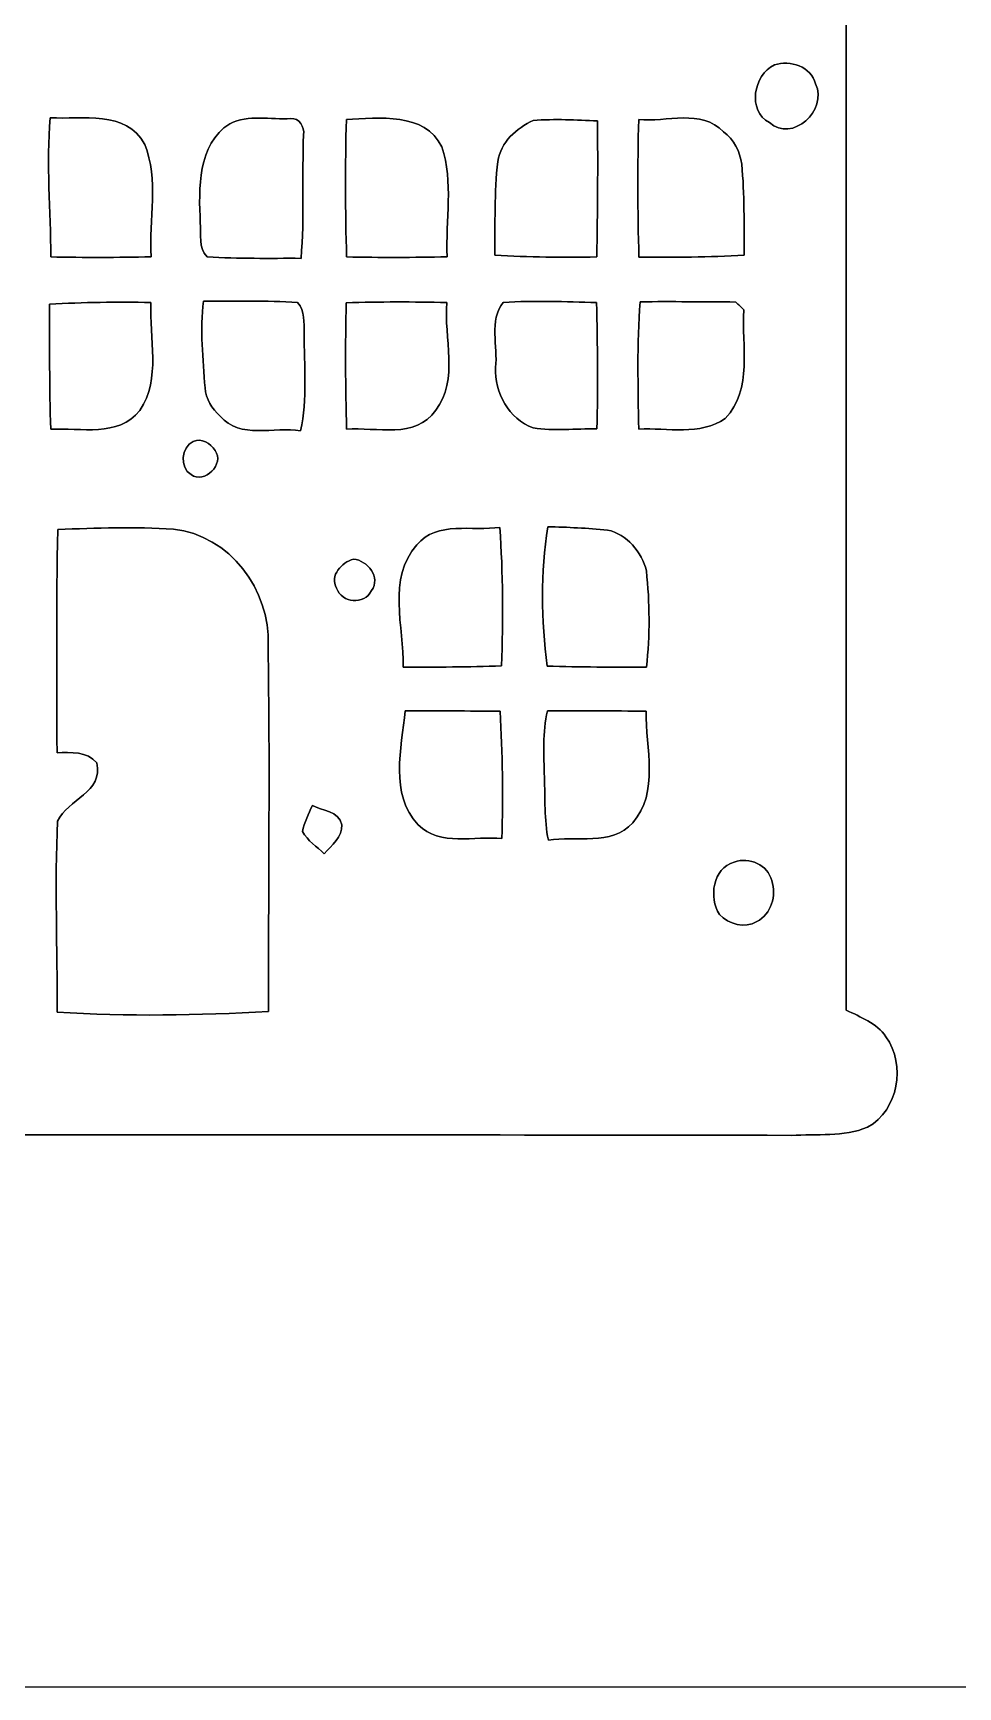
# Model space of a CAD drawing. Header units: centimetres. Extents: x -16.8 to 16.8, y -16.7 to 16.7.
# Drawn here: x -7.02 to 1.91, y -16.67 to -0.71 of the extents above; entities that cross this region are included whole.
import ezdxf

# ---------------------------------------------------------------- set-up
doc = ezdxf.new("R2010")
doc.units = ezdxf.units.CM
doc.header["$MEASUREMENT"] = 0
doc.layers.add('Layer 1', color=7, linetype='Continuous')

msp = doc.modelspace()

# ---------------------------------------------------------------- linework, layer by layer
at = {"layer": 'Layer 1', "color": 7}
for points, knots in [([(-16.77458, 16.66875), (-16.77458, 16.66875), (16.77458, 16.66875), (16.77458, 16.66875), (16.77458, 16.66875), (16.77458, 16.66875), (16.77458, -16.66875), (16.77458, -16.66875), (16.77458, -16.66875), (16.77458, -16.66875), (-16.77458, -16.66875), (-16.77458, -16.66875), (-16.77458, -16.66875), (-16.77458, -16.66875), (-16.77458, 16.66875), (-16.77458, 16.66875), (-16.77458, 16.66875), (-16.77458, 16.66875), (-16.77458, 16.66875), (-16.77458, 16.66875)], [0, 0, 0, 0, 0.16666667, 0.16666667, 0.16666667, 0.16666667, 0.33333333, 0.33333333, 0.33333333, 0.33333333, 0.5, 0.5, 0.5, 0.5, 0.66666667, 0.66666667, 0.66666667, 0.66666667, 1, 1, 1, 1]), ([(-11.81276, 12.37686), (-12.16907, 12.31724), (-12.47775, 12.03572), (-12.56348, 11.68294), (-12.56348, 11.68294), (-12.66261, 11.25714), (-12.54936, 10.81934), (-12.57335, 10.3886), (-12.57335, 10.3886), (-12.63403, 10.29088), (-12.47669, 10.04217), (-12.64214, 10.00654), (-12.64214, 10.00654), (-12.8203, 9.96668), (-13.0048, 9.96386), (-13.18366, 9.92822), (-13.18366, 9.92822), (-13.39286, 9.69469), (-13.52762, 9.40788), (-13.69519, 9.14506), (-13.69519, 9.14506), (-14.55808, 7.7343), (-15.40933, 6.31578), (-16.25459, 4.89409), (-16.25459, 4.89409), (-16.41193, 4.63762), (-16.35972, 4.32223), (-16.34384, 4.03931), (-16.34384, 4.03931), (-16.35019, 3.72921), (-16.1477, 3.45722), (-15.90816, 3.28119), (-15.90816, 3.28119), (-15.62276, 3.1115), (-15.27951, 3.13055), (-14.96131, 3.10762), (-14.96131, 3.10762), (-14.93203, 2.80776), (-14.94296, 2.50578), (-14.93908, 2.20486), (-14.93908, 2.20486), (-14.94402, -1.90853), (-14.93449, -6.02192), (-14.94367, -10.13495), (-14.94367, -10.13495), (-15.1705, -10.25807), (-15.43403, -10.44893), (-15.3984, -10.74208), (-15.3984, -10.74208), (-15.43509, -11.12449), (-15.04456, -11.37849), (-14.69425, -11.33898), (-14.69425, -11.33898), (-9.69645, -11.3478), (-4.69794, -11.33546), (0.30021, -11.34498), (0.30021, -11.34498), (0.54469, -11.33228), (0.80327, -11.36121), (1.03576, -11.26737), (1.03576, -11.26737), (1.33562, -11.09945), (1.40899, -10.66553), (1.21356, -10.39354), (1.21356, -10.39354), (1.12324, -10.26195), (0.96732, -10.20516), (0.83114, -10.13531), (0.83114, -10.13531), (0.82479, -5.73123), (0.83361, -1.3275), (0.82656, 3.07657), (0.82656, 3.07657), (1.20368, 3.16018), (1.64112, 3.09033), (1.94345, 3.38349), (1.94345, 3.38349), (2.33045, 3.74086), (2.32798, 4.35116), (2.1657, 4.81436), (2.1657, 4.81436), (1.70356, 5.57989), (1.13347, 6.2738), (0.62089, 7.00546), (0.62089, 7.00546), (-0.13264, 7.98865), (-0.85019, 8.99901), (-1.60761, 9.97902), (-1.60761, 9.97902), (-2.36961, 9.97162), (-3.13161, 9.96068), (-3.89361, 9.9628), (-3.89361, 9.9628), (-3.96981, 10.34838), (-3.85022, 10.78159), (-4.07776, 11.12626), (-4.07776, 11.12626), (-4.26932, 11.39472), (-4.63903, 11.51114), (-4.95053, 11.40566), (-4.95053, 11.40566), (-5.13221, 11.34498), (-5.25145, 11.18799), (-5.38163, 11.05711), (-5.38163, 11.05711), (-5.56754, 11.22504), (-5.75028, 11.42294), (-6.01839, 11.44552), (-6.01839, 11.44552), (-6.32389, 11.48821), (-6.57296, 11.27901), (-6.78039, 11.08569), (-6.78039, 11.08569), (-6.87105, 11.17812), (-6.9596, 11.27407), (-7.06402, 11.35098), (-7.06402, 11.35098), (-7.43761, 11.56935), (-7.97137, 11.39543), (-8.13858, 10.99502), (-8.13858, 10.99502), (-8.26347, 10.68493), (-8.17915, 10.33709), (-8.20349, 10.01289), (-8.20349, 10.01289), (-8.66528, 9.91447), (-9.14576, 9.97232), (-9.61284, 9.99702), (-9.61284, 9.99702), (-9.61743, 10.51101), (-9.59026, 11.02677), (-9.6326, 11.53971), (-9.6326, 11.53971), (-9.67211, 11.94541), (-9.9949, 12.32076), (-10.40377, 12.38179), (-10.40377, 12.38179), (-10.87226, 12.41848), (-11.34498, 12.41919), (-11.81276, 12.37686), (-11.81276, 12.37686), (-11.81276, 12.37686), (-11.81276, 12.37686), (-11.81276, 12.37686)], [0, 0, 0, 0, 0.02702703, 0.02702703, 0.02702703, 0.02702703, 0.05405405, 0.05405405, 0.05405405, 0.05405405, 0.08108108, 0.08108108, 0.08108108, 0.08108108, 0.10810811, 0.10810811, 0.10810811, 0.10810811, 0.13513514, 0.13513514, 0.13513514, 0.13513514, 0.16216216, 0.16216216, 0.16216216, 0.16216216, 0.18918919, 0.18918919, 0.18918919, 0.18918919, 0.21621622, 0.21621622, 0.21621622, 0.21621622, 0.24324324, 0.24324324, 0.24324324, 0.24324324, 0.27027027, 0.27027027, 0.27027027, 0.27027027, 0.2972973, 0.2972973, 0.2972973, 0.2972973, 0.32432432, 0.32432432, 0.32432432, 0.32432432, 0.35135135, 0.35135135, 0.35135135, 0.35135135, 0.37837838, 0.37837838, 0.37837838, 0.37837838, 0.40540541, 0.40540541, 0.40540541, 0.40540541, 0.43243243, 0.43243243, 0.43243243, 0.43243243, 0.45945946, 0.45945946, 0.45945946, 0.45945946, 0.48648649, 0.48648649, 0.48648649, 0.48648649, 0.51351351, 0.51351351, 0.51351351, 0.51351351, 0.54054054, 0.54054054, 0.54054054, 0.54054054, 0.56756757, 0.56756757, 0.56756757, 0.56756757, 0.59459459, 0.59459459, 0.59459459, 0.59459459, 0.62162162, 0.62162162, 0.62162162, 0.62162162, 0.64864865, 0.64864865, 0.64864865, 0.64864865, 0.67567568, 0.67567568, 0.67567568, 0.67567568, 0.7027027, 0.7027027, 0.7027027, 0.7027027, 0.72972973, 0.72972973, 0.72972973, 0.72972973, 0.75675676, 0.75675676, 0.75675676, 0.75675676, 0.78378378, 0.78378378, 0.78378378, 0.78378378, 0.81081081, 0.81081081, 0.81081081, 0.81081081, 0.83783784, 0.83783784, 0.83783784, 0.83783784, 0.86486486, 0.86486486, 0.86486486, 0.86486486, 0.89189189, 0.89189189, 0.89189189, 0.89189189, 0.91891892, 0.91891892, 0.91891892, 0.91891892, 0.94594595, 0.94594595, 0.94594595, 0.94594595, 1, 1, 1, 1]), ([(0.13617, -1.01353), (0.28822, -0.96379), (0.49318, -1.02905), (0.53446, -1.19592), (0.53446, -1.19592), (0.65546, -1.45133), (0.30833, -1.76777), (0.08819, -1.57057), (0.08819, -1.57057), (-0.12841, -1.45591), (-0.06456, -1.10984), (0.13617, -1.01353)], [0, 0, 0, 0, 0.25, 0.25, 0.25, 0.25, 0.5, 0.5, 0.5, 0.5, 1, 1, 1, 1]), ([(-1.17334, -1.54164), (-0.90558, -1.56774), (-0.56868, -1.43404), (-0.3556, -1.65947), (-0.3556, -1.65947), (-0.254, -1.73179), (-0.19368, -1.85032), (-0.17921, -1.97273), (-0.17921, -1.97273), (-0.15028, -2.26413), (-0.15663, -2.55764), (-0.15416, -2.85044), (-0.15416, -2.85044), (-0.49318, -2.86949), (-0.8322, -2.87408), (-1.17122, -2.86844), (-1.17122, -2.86844), (-1.18392, -2.42605), (-1.18463, -1.98367), (-1.17334, -1.54164)], [0, 0, 0, 0, 0.16666667, 0.16666667, 0.16666667, 0.16666667, 0.33333333, 0.33333333, 0.33333333, 0.33333333, 0.5, 0.5, 0.5, 0.5, 0.66666667, 0.66666667, 0.66666667, 0.66666667, 1, 1, 1, 1]), ([(-6.85412, -1.52365), (-6.54579, -1.54164), (-6.12352, -1.44427), (-5.94254, -1.78012), (-5.94254, -1.78012), (-5.80566, -2.11949), (-5.90091, -2.5086), (-5.88081, -2.86491), (-5.88081, -2.86491), (-6.20395, -2.87302), (-6.52745, -2.87373), (-6.85024, -2.86703), (-6.85024, -2.86703), (-6.84742, -2.4197), (-6.8961, -1.96991), (-6.85412, -1.52365)], [0, 0, 0, 0, 0.2, 0.2, 0.2, 0.2, 0.4, 0.4, 0.4, 0.4, 0.6, 0.6, 0.6, 0.6, 1, 1, 1, 1]), ([(-5.12233, -1.58115), (-4.94242, -1.49225), (-4.72475, -1.54164), (-4.53178, -1.53211), (-4.53178, -1.53211), (-4.44747, -1.52012), (-4.39914, -1.61466), (-4.40831, -1.68769), (-4.40831, -1.68769), (-4.4263, -2.08456), (-4.39879, -2.48391), (-4.43336, -2.88043), (-4.43336, -2.88043), (-4.73534, -2.87902), (-5.03731, -2.88643), (-5.33859, -2.86491), (-5.33859, -2.86491), (-5.42996, -2.78165), (-5.39327, -2.64513), (-5.40561, -2.53471), (-5.40561, -2.53471), (-5.42114, -2.20557), (-5.43595, -1.78611), (-5.12233, -1.58115)], [0, 0, 0, 0, 0.14285714, 0.14285714, 0.14285714, 0.14285714, 0.28571429, 0.28571429, 0.28571429, 0.28571429, 0.42857143, 0.42857143, 0.42857143, 0.42857143, 0.57142857, 0.57142857, 0.57142857, 0.57142857, 0.71428571, 0.71428571, 0.71428571, 0.71428571, 1, 1, 1, 1]), ([(-3.99556, -1.54023), (-3.68618, -1.52859), (-3.2385, -1.46473), (-3.07375, -1.80411), (-3.07375, -1.80411), (-2.96157, -2.14242), (-3.03706, -2.51495), (-3.02331, -2.86491), (-3.02331, -2.86491), (-3.3468, -2.87302), (-3.6703, -2.87373), (-3.99344, -2.86703), (-3.99344, -2.86703), (-4.00614, -2.42464), (-4.00685, -1.98226), (-3.99556, -1.54023)], [0, 0, 0, 0, 0.2, 0.2, 0.2, 0.2, 0.4, 0.4, 0.4, 0.4, 0.6, 0.6, 0.6, 0.6, 1, 1, 1, 1]), ([(-2.1911, -1.55011), (-1.98473, -1.53353), (-1.77694, -1.54376), (-1.57021, -1.55434), (-1.57021, -1.55434), (-1.5688, -1.99178), (-1.5681, -2.42958), (-1.57903, -2.86703), (-1.57903, -2.86703), (-1.90712, -2.87302), (-2.23485, -2.86879), (-2.56223, -2.85044), (-2.56223, -2.85044), (-2.55905, -2.54847), (-2.56893, -2.24543), (-2.5333, -1.94522), (-2.5333, -1.94522), (-2.50684, -1.76071), (-2.35409, -1.62207), (-2.1911, -1.55011)], [0, 0, 0, 0, 0.16666667, 0.16666667, 0.16666667, 0.16666667, 0.33333333, 0.33333333, 0.33333333, 0.33333333, 0.5, 0.5, 0.5, 0.5, 0.66666667, 0.66666667, 0.66666667, 0.66666667, 1, 1, 1, 1]), ([(-6.86153, -3.32387), (-6.53556, -3.30447), (-6.20889, -3.30024), (-5.88222, -3.30623), (-5.88222, -3.30623), (-5.90021, -3.65019), (-5.78238, -4.03966), (-5.98911, -4.34799), (-5.98911, -4.34799), (-6.20183, -4.61433), (-6.55814, -4.51203), (-6.85024, -4.52967), (-6.85024, -4.52967), (-6.86188, -4.1275), (-6.86294, -3.72569), (-6.86153, -3.32387)], [0, 0, 0, 0, 0.2, 0.2, 0.2, 0.2, 0.4, 0.4, 0.4, 0.4, 0.6, 0.6, 0.6, 0.6, 1, 1, 1, 1]), ([(-5.37422, -3.29283), (-5.07189, -3.29389), (-4.7692, -3.28754), (-4.46687, -3.30659), (-4.46687, -3.30659), (-4.39279, -3.38667), (-4.40902, -3.50308), (-4.40161, -3.60327), (-4.40161, -3.60327), (-4.40619, -3.91619), (-4.36915, -4.23721), (-4.4383, -4.54589), (-4.4383, -4.54589), (-4.69124, -4.50109), (-5.02214, -4.63021), (-5.21476, -4.40337), (-5.21476, -4.40337), (-5.29449, -4.33388), (-5.35058, -4.23651), (-5.36046, -4.13068), (-5.36046, -4.13068), (-5.3781, -3.85198), (-5.41302, -3.57082), (-5.37422, -3.29283)], [0, 0, 0, 0, 0.14285714, 0.14285714, 0.14285714, 0.14285714, 0.28571429, 0.28571429, 0.28571429, 0.28571429, 0.42857143, 0.42857143, 0.42857143, 0.42857143, 0.57142857, 0.57142857, 0.57142857, 0.57142857, 0.71428571, 0.71428571, 0.71428571, 0.71428571, 1, 1, 1, 1]), ([(-3.99697, -3.3087), (-3.67312, -3.29988), (-3.34927, -3.29918), (-3.02507, -3.30659), (-3.02507, -3.30659), (-3.05753, -3.64384), (-2.90548, -4.05306), (-3.13337, -4.34658), (-3.13337, -4.34658), (-3.32669, -4.6288), (-3.70487, -4.50674), (-3.99344, -4.52967), (-3.99344, -4.52967), (-4.00403, -4.12256), (-4.00756, -3.71546), (-3.99697, -3.3087)], [0, 0, 0, 0, 0.2, 0.2, 0.2, 0.2, 0.4, 0.4, 0.4, 0.4, 0.6, 0.6, 0.6, 0.6, 1, 1, 1, 1]), ([(-2.48179, -3.30553), (-2.18158, -3.28683), (-1.88066, -3.29847), (-1.58009, -3.30764), (-1.58009, -3.30764), (-1.57021, -3.71404), (-1.56633, -4.1208), (-1.57692, -4.52755), (-1.57692, -4.52755), (-1.78188, -4.52261), (-1.99037, -4.54907), (-2.19287, -4.51661), (-2.19287, -4.51661), (-2.42535, -4.4323), (-2.56893, -4.17583), (-2.55446, -3.93347), (-2.55446, -3.93347), (-2.53294, -3.73309), (-2.62008, -3.4798), (-2.48179, -3.30553)], [0, 0, 0, 0, 0.16666667, 0.16666667, 0.16666667, 0.16666667, 0.33333333, 0.33333333, 0.33333333, 0.33333333, 0.5, 0.5, 0.5, 0.5, 0.66666667, 0.66666667, 0.66666667, 0.66666667, 1, 1, 1, 1]), ([(-1.16029, -3.29918), (-0.85266, -3.29777), (-0.54469, -3.29847), (-0.23671, -3.30235), (-0.23671, -3.30235), (-0.21061, -3.3274), (-0.18415, -3.3528), (-0.15734, -3.3782), (-0.15734, -3.3782), (-0.18344, -3.72745), (-0.06809, -4.13985), (-0.33726, -4.42524), (-0.33726, -4.42524), (-0.58032, -4.59564), (-0.89535, -4.51309), (-1.17228, -4.52896), (-1.17228, -4.52896), (-1.1811, -4.11903), (-1.18957, -3.7084), (-1.16029, -3.29918)], [0, 0, 0, 0, 0.16666667, 0.16666667, 0.16666667, 0.16666667, 0.33333333, 0.33333333, 0.33333333, 0.33333333, 0.5, 0.5, 0.5, 0.5, 0.66666667, 0.66666667, 0.66666667, 0.66666667, 1, 1, 1, 1]), ([(-5.4737, -4.64891), (-5.39256, -4.6101), (-5.30789, -4.66866), (-5.26344, -4.73498), (-5.26344, -4.73498), (-5.16573, -4.86339), (-5.36646, -5.06412), (-5.49522, -4.96782), (-5.49522, -4.96782), (-5.60987, -4.90114), (-5.59047, -4.70076), (-5.4737, -4.64891)], [0, 0, 0, 0, 0.25, 0.25, 0.25, 0.25, 0.5, 0.5, 0.5, 0.5, 1, 1, 1, 1]), ([(-3.31541, -5.6455), (-3.12208, -5.41126), (-2.7746, -5.51709), (-2.51389, -5.47723), (-2.51389, -5.47723), (-2.4825, -5.92208), (-2.48426, -6.3687), (-2.49661, -6.81496), (-2.49661, -6.81496), (-2.81376, -6.82413), (-3.13126, -6.8266), (-3.4484, -6.82696), (-3.4484, -6.82696), (-3.43853, -6.44208), (-3.60363, -5.96688), (-3.31541, -5.6455)], [0, 0, 0, 0, 0.2, 0.2, 0.2, 0.2, 0.4, 0.4, 0.4, 0.4, 0.6, 0.6, 0.6, 0.6, 1, 1, 1, 1]), ([(-6.7818, -5.49663), (-6.40997, -5.48605), (-6.03638, -5.46735), (-5.66491, -5.49522), (-5.66491, -5.49522), (-5.12198, -5.5499), (-4.72722, -6.08506), (-4.75192, -6.61494), (-4.75192, -6.61494), (-4.7311, -7.79321), (-4.75086, -8.97255), (-4.74592, -10.15118), (-4.74592, -10.15118), (-5.42572, -10.18434), (-6.10976, -10.20269), (-6.78886, -10.15471), (-6.78886, -10.15471), (-6.78321, -9.54017), (-6.8139, -8.92457), (-6.78356, -8.31109), (-6.78356, -8.31109), (-6.6862, -8.10683), (-6.33836, -8.03063), (-6.40539, -7.75088), (-6.40539, -7.75088), (-6.49817, -7.63446), (-6.65692, -7.65034), (-6.78921, -7.65246), (-6.78921, -7.65246), (-6.79133, -6.93349), (-6.79768, -6.21489), (-6.7818, -5.49663)], [0, 0, 0, 0, 0.11111111, 0.11111111, 0.11111111, 0.11111111, 0.22222222, 0.22222222, 0.22222222, 0.22222222, 0.33333333, 0.33333333, 0.33333333, 0.33333333, 0.44444444, 0.44444444, 0.44444444, 0.44444444, 0.55555556, 0.55555556, 0.55555556, 0.55555556, 0.66666667, 0.66666667, 0.66666667, 0.66666667, 0.77777778, 0.77777778, 0.77777778, 0.77777778, 1, 1, 1, 1]), ([(-2.05105, -5.47123), (-1.85879, -5.47476), (-1.66688, -5.48534), (-1.47496, -5.50298), (-1.47496, -5.50298), (-1.28552, -5.54108), (-1.14371, -5.71465), (-1.09926, -5.89633), (-1.09926, -5.89633), (-1.06609, -6.2043), (-1.06433, -6.51792), (-1.09784, -6.8266), (-1.09784, -6.8266), (-1.41817, -6.82696), (-1.73814, -6.82554), (-2.05775, -6.81637), (-2.05775, -6.81637), (-2.11102, -6.37081), (-2.12478, -5.91467), (-2.05105, -5.47123)], [0, 0, 0, 0, 0.16666667, 0.16666667, 0.16666667, 0.16666667, 0.33333333, 0.33333333, 0.33333333, 0.33333333, 0.5, 0.5, 0.5, 0.5, 0.66666667, 0.66666667, 0.66666667, 0.66666667, 1, 1, 1, 1]), ([(-3.92642, -5.78379), (-3.79095, -5.79508), (-3.65831, -5.96018), (-3.75356, -6.08789), (-3.75356, -6.08789), (-3.82305, -6.22864), (-4.03931, -6.20959), (-4.09046, -6.0639), (-4.09046, -6.0639), (-4.15996, -5.94148), (-4.04001, -5.81554), (-3.92642, -5.78379)], [0, 0, 0, 0, 0.25, 0.25, 0.25, 0.25, 0.5, 0.5, 0.5, 0.5, 1, 1, 1, 1]), ([(-3.42794, -7.24676), (-3.12279, -7.24782), (-2.81764, -7.24923), (-2.51213, -7.25099), (-2.51213, -7.25099), (-2.48673, -7.65986), (-2.48391, -8.06979), (-2.49379, -8.47972), (-2.49379, -8.47972), (-2.75802, -8.45397), (-3.09139, -8.55945), (-3.30306, -8.34778), (-3.30306, -8.34778), (-3.5814, -8.05074), (-3.46216, -7.61118), (-3.42794, -7.24676)], [0, 0, 0, 0, 0.2, 0.2, 0.2, 0.2, 0.4, 0.4, 0.4, 0.4, 0.6, 0.6, 0.6, 0.6, 1, 1, 1, 1]), ([(-2.05317, -7.24641), (-1.73602, -7.24747), (-1.41852, -7.24853), (-1.10067, -7.25064), (-1.10067, -7.25064), (-1.10843, -7.60307), (-0.97049, -8.03557), (-1.23155, -8.32908), (-1.23155, -8.32908), (-1.43404, -8.55627), (-1.78188, -8.45256), (-2.04576, -8.49559), (-2.04576, -8.49559), (-2.08703, -8.29627), (-2.0768, -8.09096), (-2.08351, -7.88952), (-2.08351, -7.88952), (-2.08774, -7.67433), (-2.10397, -7.45702), (-2.05317, -7.24641)], [0, 0, 0, 0, 0.16666667, 0.16666667, 0.16666667, 0.16666667, 0.33333333, 0.33333333, 0.33333333, 0.33333333, 0.5, 0.5, 0.5, 0.5, 0.66666667, 0.66666667, 0.66666667, 0.66666667, 1, 1, 1, 1]), ([(-4.324, -8.16116), (-4.23898, -8.20984), (-4.06047, -8.21619), (-4.03966, -8.34672), (-4.03966, -8.34672), (-4.03119, -8.46596), (-4.1402, -8.54498), (-4.20899, -8.62753), (-4.20899, -8.62753), (-4.28343, -8.56051), (-4.36951, -8.50089), (-4.41889, -8.41199), (-4.41889, -8.41199), (-4.40231, -8.32344), (-4.35928, -8.24301), (-4.324, -8.16116)], [0, 0, 0, 0, 0.2, 0.2, 0.2, 0.2, 0.4, 0.4, 0.4, 0.4, 0.6, 0.6, 0.6, 0.6, 1, 1, 1, 1]), ([(-0.25047, -8.70832), (-0.10583, -8.65258), (0.07338, -8.73689), (0.11112, -8.88647), (0.11112, -8.88647), (0.16228, -9.03287), (0.10442, -9.2075), (-0.0314, -9.28194), (-0.0314, -9.28194), (-0.14852, -9.35214), (-0.30515, -9.30839), (-0.39441, -9.21385), (-0.39441, -9.21385), (-0.49812, -9.05228), (-0.45932, -8.76371), (-0.25047, -8.70832)], [0, 0, 0, 0, 0.2, 0.2, 0.2, 0.2, 0.4, 0.4, 0.4, 0.4, 0.6, 0.6, 0.6, 0.6, 1, 1, 1, 1])]:
    msp.add_open_spline(points, degree=3, knots=knots, dxfattribs=at)
at = {"layer": 'Layer 1', "color": 251}
for points, knots in [([(-11.81276, 12.37686), (-11.34498, 12.41919), (-10.87226, 12.41848), (-10.40377, 12.38179), (-10.40377, 12.38179), (-9.9949, 12.32076), (-9.67211, 11.94541), (-9.6326, 11.53971), (-9.6326, 11.53971), (-9.59026, 11.02677), (-9.61743, 10.51101), (-9.61284, 9.99702), (-9.61284, 9.99702), (-9.14576, 9.97232), (-8.66528, 9.91447), (-8.20349, 10.01289), (-8.20349, 10.01289), (-8.17915, 10.33709), (-8.26347, 10.68493), (-8.13858, 10.99502), (-8.13858, 10.99502), (-7.97137, 11.39543), (-7.43761, 11.56935), (-7.06402, 11.35098), (-7.06402, 11.35098), (-6.9596, 11.27407), (-6.87105, 11.17812), (-6.78039, 11.08569), (-6.78039, 11.08569), (-6.57296, 11.27901), (-6.32389, 11.48821), (-6.01839, 11.44552), (-6.01839, 11.44552), (-5.75028, 11.42294), (-5.56754, 11.22504), (-5.38163, 11.05711), (-5.38163, 11.05711), (-5.25145, 11.18799), (-5.13221, 11.34498), (-4.95053, 11.40566), (-4.95053, 11.40566), (-4.63903, 11.51114), (-4.26932, 11.39472), (-4.07776, 11.12626), (-4.07776, 11.12626), (-3.85022, 10.78159), (-3.96981, 10.34838), (-3.89361, 9.9628), (-3.89361, 9.9628), (-3.13161, 9.96068), (-2.36961, 9.97162), (-1.60761, 9.97902), (-1.60761, 9.97902), (-0.85019, 8.99901), (-0.13264, 7.98865), (0.62089, 7.00546), (0.62089, 7.00546), (1.13347, 6.2738), (1.70356, 5.57989), (2.1657, 4.81436), (2.1657, 4.81436), (2.32798, 4.35116), (2.33045, 3.74086), (1.94345, 3.38349), (1.94345, 3.38349), (1.64112, 3.09033), (1.20368, 3.16018), (0.82656, 3.07657), (0.82656, 3.07657), (0.83361, -1.3275), (0.82479, -5.73123), (0.83114, -10.13531), (0.83114, -10.13531), (0.96732, -10.20516), (1.12324, -10.26195), (1.21356, -10.39354), (1.21356, -10.39354), (1.40899, -10.66553), (1.33562, -11.09945), (1.03576, -11.26737), (1.03576, -11.26737), (0.80327, -11.36121), (0.54469, -11.33228), (0.30021, -11.34498), (0.30021, -11.34498), (-4.69794, -11.33546), (-9.69645, -11.3478), (-14.69425, -11.33898), (-14.69425, -11.33898), (-15.04456, -11.37849), (-15.43509, -11.12449), (-15.3984, -10.74208), (-15.3984, -10.74208), (-15.43403, -10.44893), (-15.1705, -10.25807), (-14.94367, -10.13495), (-14.94367, -10.13495), (-14.93449, -6.02192), (-14.94402, -1.90853), (-14.93908, 2.20486), (-14.93908, 2.20486), (-14.94296, 2.50578), (-14.93203, 2.80776), (-14.96131, 3.10762), (-14.96131, 3.10762), (-15.27951, 3.13055), (-15.62276, 3.1115), (-15.90816, 3.28119), (-15.90816, 3.28119), (-16.1477, 3.45722), (-16.35019, 3.72921), (-16.34384, 4.03931), (-16.34384, 4.03931), (-16.35972, 4.32223), (-16.41193, 4.63762), (-16.25459, 4.89409), (-16.25459, 4.89409), (-15.40933, 6.31578), (-14.55808, 7.7343), (-13.69519, 9.14506), (-13.69519, 9.14506), (-13.52762, 9.40788), (-13.39286, 9.69469), (-13.18366, 9.92822), (-13.18366, 9.92822), (-13.0048, 9.96386), (-12.8203, 9.96668), (-12.64214, 10.00654), (-12.64214, 10.00654), (-12.47669, 10.04217), (-12.63403, 10.29088), (-12.57335, 10.3886), (-12.57335, 10.3886), (-12.54936, 10.81934), (-12.66261, 11.25714), (-12.56348, 11.68294), (-12.56348, 11.68294), (-12.47775, 12.03572), (-12.16907, 12.31724), (-11.81276, 12.37686), (-11.81276, 12.37686), (-11.81276, 12.37686), (-11.81276, 12.37686), (-11.81276, 12.37686)], [0, 0, 0, 0, 0.02702703, 0.02702703, 0.02702703, 0.02702703, 0.05405405, 0.05405405, 0.05405405, 0.05405405, 0.08108108, 0.08108108, 0.08108108, 0.08108108, 0.10810811, 0.10810811, 0.10810811, 0.10810811, 0.13513514, 0.13513514, 0.13513514, 0.13513514, 0.16216216, 0.16216216, 0.16216216, 0.16216216, 0.18918919, 0.18918919, 0.18918919, 0.18918919, 0.21621622, 0.21621622, 0.21621622, 0.21621622, 0.24324324, 0.24324324, 0.24324324, 0.24324324, 0.27027027, 0.27027027, 0.27027027, 0.27027027, 0.2972973, 0.2972973, 0.2972973, 0.2972973, 0.32432432, 0.32432432, 0.32432432, 0.32432432, 0.35135135, 0.35135135, 0.35135135, 0.35135135, 0.37837838, 0.37837838, 0.37837838, 0.37837838, 0.40540541, 0.40540541, 0.40540541, 0.40540541, 0.43243243, 0.43243243, 0.43243243, 0.43243243, 0.45945946, 0.45945946, 0.45945946, 0.45945946, 0.48648649, 0.48648649, 0.48648649, 0.48648649, 0.51351351, 0.51351351, 0.51351351, 0.51351351, 0.54054054, 0.54054054, 0.54054054, 0.54054054, 0.56756757, 0.56756757, 0.56756757, 0.56756757, 0.59459459, 0.59459459, 0.59459459, 0.59459459, 0.62162162, 0.62162162, 0.62162162, 0.62162162, 0.64864865, 0.64864865, 0.64864865, 0.64864865, 0.67567568, 0.67567568, 0.67567568, 0.67567568, 0.7027027, 0.7027027, 0.7027027, 0.7027027, 0.72972973, 0.72972973, 0.72972973, 0.72972973, 0.75675676, 0.75675676, 0.75675676, 0.75675676, 0.78378378, 0.78378378, 0.78378378, 0.78378378, 0.81081081, 0.81081081, 0.81081081, 0.81081081, 0.83783784, 0.83783784, 0.83783784, 0.83783784, 0.86486486, 0.86486486, 0.86486486, 0.86486486, 0.89189189, 0.89189189, 0.89189189, 0.89189189, 0.91891892, 0.91891892, 0.91891892, 0.91891892, 0.94594595, 0.94594595, 0.94594595, 0.94594595, 1, 1, 1, 1]), ([(0.13617, -1.01353), (-0.06456, -1.10984), (-0.12841, -1.45591), (0.08819, -1.57057), (0.08819, -1.57057), (0.30833, -1.76777), (0.65546, -1.45133), (0.53446, -1.19592), (0.53446, -1.19592), (0.49318, -1.02905), (0.28822, -0.96379), (0.13617, -1.01353), (0.13617, -1.01353), (0.13617, -1.01353), (0.13617, -1.01353), (0.13617, -1.01353)], [0, 0, 0, 0, 0.2, 0.2, 0.2, 0.2, 0.4, 0.4, 0.4, 0.4, 0.6, 0.6, 0.6, 0.6, 1, 1, 1, 1]), ([(-1.17334, -1.54164), (-1.18463, -1.98367), (-1.18392, -2.42605), (-1.17122, -2.86844), (-1.17122, -2.86844), (-0.8322, -2.87408), (-0.49318, -2.86949), (-0.15416, -2.85044), (-0.15416, -2.85044), (-0.15663, -2.55764), (-0.15028, -2.26413), (-0.17921, -1.97273), (-0.17921, -1.97273), (-0.19368, -1.85032), (-0.254, -1.73179), (-0.3556, -1.65947), (-0.3556, -1.65947), (-0.56868, -1.43404), (-0.90558, -1.56774), (-1.17334, -1.54164), (-1.17334, -1.54164), (-1.17334, -1.54164), (-1.17334, -1.54164), (-1.17334, -1.54164)], [0, 0, 0, 0, 0.14285714, 0.14285714, 0.14285714, 0.14285714, 0.28571429, 0.28571429, 0.28571429, 0.28571429, 0.42857143, 0.42857143, 0.42857143, 0.42857143, 0.57142857, 0.57142857, 0.57142857, 0.57142857, 0.71428571, 0.71428571, 0.71428571, 0.71428571, 1, 1, 1, 1]), ([(-6.85412, -1.52365), (-6.8961, -1.96991), (-6.84742, -2.4197), (-6.85024, -2.86703), (-6.85024, -2.86703), (-6.52745, -2.87373), (-6.20395, -2.87302), (-5.88081, -2.86491), (-5.88081, -2.86491), (-5.90091, -2.5086), (-5.80566, -2.11949), (-5.94254, -1.78012), (-5.94254, -1.78012), (-6.12352, -1.44427), (-6.54579, -1.54164), (-6.85412, -1.52365), (-6.85412, -1.52365), (-6.85412, -1.52365), (-6.85412, -1.52365), (-6.85412, -1.52365)], [0, 0, 0, 0, 0.16666667, 0.16666667, 0.16666667, 0.16666667, 0.33333333, 0.33333333, 0.33333333, 0.33333333, 0.5, 0.5, 0.5, 0.5, 0.66666667, 0.66666667, 0.66666667, 0.66666667, 1, 1, 1, 1]), ([(-5.12233, -1.58115), (-5.43595, -1.78611), (-5.42114, -2.20557), (-5.40561, -2.53471), (-5.40561, -2.53471), (-5.39327, -2.64513), (-5.42996, -2.78165), (-5.33859, -2.86491), (-5.33859, -2.86491), (-5.03731, -2.88643), (-4.73534, -2.87902), (-4.43336, -2.88043), (-4.43336, -2.88043), (-4.39879, -2.48391), (-4.4263, -2.08456), (-4.40831, -1.68769), (-4.40831, -1.68769), (-4.39914, -1.61466), (-4.44747, -1.52012), (-4.53178, -1.53211), (-4.53178, -1.53211), (-4.72475, -1.54164), (-4.94242, -1.49225), (-5.12233, -1.58115), (-5.12233, -1.58115), (-5.12233, -1.58115), (-5.12233, -1.58115), (-5.12233, -1.58115)], [0, 0, 0, 0, 0.125, 0.125, 0.125, 0.125, 0.25, 0.25, 0.25, 0.25, 0.375, 0.375, 0.375, 0.375, 0.5, 0.5, 0.5, 0.5, 0.625, 0.625, 0.625, 0.625, 0.75, 0.75, 0.75, 0.75, 1, 1, 1, 1]), ([(-3.99556, -1.54023), (-4.00685, -1.98226), (-4.00614, -2.42464), (-3.99344, -2.86703), (-3.99344, -2.86703), (-3.6703, -2.87373), (-3.3468, -2.87302), (-3.02331, -2.86491), (-3.02331, -2.86491), (-3.03706, -2.51495), (-2.96157, -2.14242), (-3.07375, -1.80411), (-3.07375, -1.80411), (-3.2385, -1.46473), (-3.68618, -1.52859), (-3.99556, -1.54023), (-3.99556, -1.54023), (-3.99556, -1.54023), (-3.99556, -1.54023), (-3.99556, -1.54023)], [0, 0, 0, 0, 0.16666667, 0.16666667, 0.16666667, 0.16666667, 0.33333333, 0.33333333, 0.33333333, 0.33333333, 0.5, 0.5, 0.5, 0.5, 0.66666667, 0.66666667, 0.66666667, 0.66666667, 1, 1, 1, 1]), ([(-2.1911, -1.55011), (-2.35409, -1.62207), (-2.50684, -1.76071), (-2.5333, -1.94522), (-2.5333, -1.94522), (-2.56893, -2.24543), (-2.55905, -2.54847), (-2.56223, -2.85044), (-2.56223, -2.85044), (-2.23485, -2.86879), (-1.90712, -2.87302), (-1.57903, -2.86703), (-1.57903, -2.86703), (-1.5681, -2.42958), (-1.5688, -1.99178), (-1.57021, -1.55434), (-1.57021, -1.55434), (-1.77694, -1.54376), (-1.98473, -1.53353), (-2.1911, -1.55011), (-2.1911, -1.55011), (-2.1911, -1.55011), (-2.1911, -1.55011), (-2.1911, -1.55011)], [0, 0, 0, 0, 0.14285714, 0.14285714, 0.14285714, 0.14285714, 0.28571429, 0.28571429, 0.28571429, 0.28571429, 0.42857143, 0.42857143, 0.42857143, 0.42857143, 0.57142857, 0.57142857, 0.57142857, 0.57142857, 0.71428571, 0.71428571, 0.71428571, 0.71428571, 1, 1, 1, 1]), ([(-6.86153, -3.32387), (-6.86294, -3.72569), (-6.86188, -4.1275), (-6.85024, -4.52967), (-6.85024, -4.52967), (-6.55814, -4.51203), (-6.20183, -4.61433), (-5.98911, -4.34799), (-5.98911, -4.34799), (-5.78238, -4.03966), (-5.90021, -3.65019), (-5.88222, -3.30623), (-5.88222, -3.30623), (-6.20889, -3.30024), (-6.53556, -3.30447), (-6.86153, -3.32387), (-6.86153, -3.32387), (-6.86153, -3.32387), (-6.86153, -3.32387), (-6.86153, -3.32387)], [0, 0, 0, 0, 0.16666667, 0.16666667, 0.16666667, 0.16666667, 0.33333333, 0.33333333, 0.33333333, 0.33333333, 0.5, 0.5, 0.5, 0.5, 0.66666667, 0.66666667, 0.66666667, 0.66666667, 1, 1, 1, 1]), ([(-5.37422, -3.29283), (-5.41302, -3.57082), (-5.3781, -3.85198), (-5.36046, -4.13068), (-5.36046, -4.13068), (-5.35058, -4.23651), (-5.29449, -4.33388), (-5.21476, -4.40337), (-5.21476, -4.40337), (-5.02214, -4.63021), (-4.69124, -4.50109), (-4.4383, -4.54589), (-4.4383, -4.54589), (-4.36915, -4.23721), (-4.40619, -3.91619), (-4.40161, -3.60327), (-4.40161, -3.60327), (-4.40902, -3.50308), (-4.39279, -3.38667), (-4.46687, -3.30659), (-4.46687, -3.30659), (-4.7692, -3.28754), (-5.07189, -3.29389), (-5.37422, -3.29283), (-5.37422, -3.29283), (-5.37422, -3.29283), (-5.37422, -3.29283), (-5.37422, -3.29283)], [0, 0, 0, 0, 0.125, 0.125, 0.125, 0.125, 0.25, 0.25, 0.25, 0.25, 0.375, 0.375, 0.375, 0.375, 0.5, 0.5, 0.5, 0.5, 0.625, 0.625, 0.625, 0.625, 0.75, 0.75, 0.75, 0.75, 1, 1, 1, 1]), ([(-3.99697, -3.3087), (-4.00756, -3.71546), (-4.00403, -4.12256), (-3.99344, -4.52967), (-3.99344, -4.52967), (-3.70487, -4.50674), (-3.32669, -4.6288), (-3.13337, -4.34658), (-3.13337, -4.34658), (-2.90548, -4.05306), (-3.05753, -3.64384), (-3.02507, -3.30659), (-3.02507, -3.30659), (-3.34927, -3.29918), (-3.67312, -3.29988), (-3.99697, -3.3087), (-3.99697, -3.3087), (-3.99697, -3.3087), (-3.99697, -3.3087), (-3.99697, -3.3087)], [0, 0, 0, 0, 0.16666667, 0.16666667, 0.16666667, 0.16666667, 0.33333333, 0.33333333, 0.33333333, 0.33333333, 0.5, 0.5, 0.5, 0.5, 0.66666667, 0.66666667, 0.66666667, 0.66666667, 1, 1, 1, 1]), ([(-2.48179, -3.30553), (-2.62008, -3.4798), (-2.53294, -3.73309), (-2.55446, -3.93347), (-2.55446, -3.93347), (-2.56893, -4.17583), (-2.42535, -4.4323), (-2.19287, -4.51661), (-2.19287, -4.51661), (-1.99037, -4.54907), (-1.78188, -4.52261), (-1.57692, -4.52755), (-1.57692, -4.52755), (-1.56633, -4.1208), (-1.57021, -3.71404), (-1.58009, -3.30764), (-1.58009, -3.30764), (-1.88066, -3.29847), (-2.18158, -3.28683), (-2.48179, -3.30553), (-2.48179, -3.30553), (-2.48179, -3.30553), (-2.48179, -3.30553), (-2.48179, -3.30553)], [0, 0, 0, 0, 0.14285714, 0.14285714, 0.14285714, 0.14285714, 0.28571429, 0.28571429, 0.28571429, 0.28571429, 0.42857143, 0.42857143, 0.42857143, 0.42857143, 0.57142857, 0.57142857, 0.57142857, 0.57142857, 0.71428571, 0.71428571, 0.71428571, 0.71428571, 1, 1, 1, 1]), ([(-1.16029, -3.29918), (-1.18957, -3.7084), (-1.1811, -4.11903), (-1.17228, -4.52896), (-1.17228, -4.52896), (-0.89535, -4.51309), (-0.58032, -4.59564), (-0.33726, -4.42524), (-0.33726, -4.42524), (-0.06809, -4.13985), (-0.18344, -3.72745), (-0.15734, -3.3782), (-0.15734, -3.3782), (-0.18415, -3.3528), (-0.21061, -3.3274), (-0.23671, -3.30235), (-0.23671, -3.30235), (-0.54469, -3.29847), (-0.85266, -3.29777), (-1.16029, -3.29918), (-1.16029, -3.29918), (-1.16029, -3.29918), (-1.16029, -3.29918), (-1.16029, -3.29918)], [0, 0, 0, 0, 0.14285714, 0.14285714, 0.14285714, 0.14285714, 0.28571429, 0.28571429, 0.28571429, 0.28571429, 0.42857143, 0.42857143, 0.42857143, 0.42857143, 0.57142857, 0.57142857, 0.57142857, 0.57142857, 0.71428571, 0.71428571, 0.71428571, 0.71428571, 1, 1, 1, 1]), ([(-5.4737, -4.64891), (-5.59047, -4.70076), (-5.60987, -4.90114), (-5.49522, -4.96782), (-5.49522, -4.96782), (-5.36646, -5.06412), (-5.16573, -4.86339), (-5.26344, -4.73498), (-5.26344, -4.73498), (-5.30789, -4.66866), (-5.39256, -4.6101), (-5.4737, -4.64891), (-5.4737, -4.64891), (-5.4737, -4.64891), (-5.4737, -4.64891), (-5.4737, -4.64891)], [0, 0, 0, 0, 0.2, 0.2, 0.2, 0.2, 0.4, 0.4, 0.4, 0.4, 0.6, 0.6, 0.6, 0.6, 1, 1, 1, 1]), ([(-3.31541, -5.6455), (-3.60363, -5.96688), (-3.43853, -6.44208), (-3.4484, -6.82696), (-3.4484, -6.82696), (-3.13126, -6.8266), (-2.81376, -6.82413), (-2.49661, -6.81496), (-2.49661, -6.81496), (-2.48426, -6.3687), (-2.4825, -5.92208), (-2.51389, -5.47723), (-2.51389, -5.47723), (-2.7746, -5.51709), (-3.12208, -5.41126), (-3.31541, -5.6455), (-3.31541, -5.6455), (-3.31541, -5.6455), (-3.31541, -5.6455), (-3.31541, -5.6455)], [0, 0, 0, 0, 0.16666667, 0.16666667, 0.16666667, 0.16666667, 0.33333333, 0.33333333, 0.33333333, 0.33333333, 0.5, 0.5, 0.5, 0.5, 0.66666667, 0.66666667, 0.66666667, 0.66666667, 1, 1, 1, 1]), ([(-6.7818, -5.49663), (-6.79768, -6.21489), (-6.79133, -6.93349), (-6.78921, -7.65246), (-6.78921, -7.65246), (-6.65692, -7.65034), (-6.49817, -7.63446), (-6.40539, -7.75088), (-6.40539, -7.75088), (-6.33836, -8.03063), (-6.6862, -8.10683), (-6.78356, -8.31109), (-6.78356, -8.31109), (-6.8139, -8.92457), (-6.78321, -9.54017), (-6.78886, -10.15471), (-6.78886, -10.15471), (-6.10976, -10.20269), (-5.42572, -10.18434), (-4.74592, -10.15118), (-4.74592, -10.15118), (-4.75086, -8.97255), (-4.7311, -7.79321), (-4.75192, -6.61494), (-4.75192, -6.61494), (-4.72722, -6.08506), (-5.12198, -5.5499), (-5.66491, -5.49522), (-5.66491, -5.49522), (-6.03638, -5.46735), (-6.40997, -5.48605), (-6.7818, -5.49663), (-6.7818, -5.49663), (-6.7818, -5.49663), (-6.7818, -5.49663), (-6.7818, -5.49663)], [0, 0, 0, 0, 0.1, 0.1, 0.1, 0.1, 0.2, 0.2, 0.2, 0.2, 0.3, 0.3, 0.3, 0.3, 0.4, 0.4, 0.4, 0.4, 0.5, 0.5, 0.5, 0.5, 0.6, 0.6, 0.6, 0.6, 0.7, 0.7, 0.7, 0.7, 0.8, 0.8, 0.8, 0.8, 1, 1, 1, 1]), ([(-2.05105, -5.47123), (-2.12478, -5.91467), (-2.11102, -6.37081), (-2.05775, -6.81637), (-2.05775, -6.81637), (-1.73814, -6.82554), (-1.41817, -6.82696), (-1.09784, -6.8266), (-1.09784, -6.8266), (-1.06433, -6.51792), (-1.06609, -6.2043), (-1.09926, -5.89633), (-1.09926, -5.89633), (-1.14371, -5.71465), (-1.28552, -5.54108), (-1.47496, -5.50298), (-1.47496, -5.50298), (-1.66688, -5.48534), (-1.85879, -5.47476), (-2.05105, -5.47123), (-2.05105, -5.47123), (-2.05105, -5.47123), (-2.05105, -5.47123), (-2.05105, -5.47123)], [0, 0, 0, 0, 0.14285714, 0.14285714, 0.14285714, 0.14285714, 0.28571429, 0.28571429, 0.28571429, 0.28571429, 0.42857143, 0.42857143, 0.42857143, 0.42857143, 0.57142857, 0.57142857, 0.57142857, 0.57142857, 0.71428571, 0.71428571, 0.71428571, 0.71428571, 1, 1, 1, 1]), ([(-3.92642, -5.78379), (-4.04001, -5.81554), (-4.15996, -5.94148), (-4.09046, -6.0639), (-4.09046, -6.0639), (-4.03931, -6.20959), (-3.82305, -6.22864), (-3.75356, -6.08789), (-3.75356, -6.08789), (-3.65831, -5.96018), (-3.79095, -5.79508), (-3.92642, -5.78379), (-3.92642, -5.78379), (-3.92642, -5.78379), (-3.92642, -5.78379), (-3.92642, -5.78379)], [0, 0, 0, 0, 0.2, 0.2, 0.2, 0.2, 0.4, 0.4, 0.4, 0.4, 0.6, 0.6, 0.6, 0.6, 1, 1, 1, 1]), ([(-3.42794, -7.24676), (-3.46216, -7.61118), (-3.5814, -8.05074), (-3.30306, -8.34778), (-3.30306, -8.34778), (-3.09139, -8.55945), (-2.75802, -8.45397), (-2.49379, -8.47972), (-2.49379, -8.47972), (-2.48391, -8.06979), (-2.48673, -7.65986), (-2.51213, -7.25099), (-2.51213, -7.25099), (-2.81764, -7.24923), (-3.12279, -7.24782), (-3.42794, -7.24676), (-3.42794, -7.24676), (-3.42794, -7.24676), (-3.42794, -7.24676), (-3.42794, -7.24676)], [0, 0, 0, 0, 0.16666667, 0.16666667, 0.16666667, 0.16666667, 0.33333333, 0.33333333, 0.33333333, 0.33333333, 0.5, 0.5, 0.5, 0.5, 0.66666667, 0.66666667, 0.66666667, 0.66666667, 1, 1, 1, 1]), ([(-2.05317, -7.24641), (-2.10397, -7.45702), (-2.08774, -7.67433), (-2.08351, -7.88952), (-2.08351, -7.88952), (-2.0768, -8.09096), (-2.08703, -8.29627), (-2.04576, -8.49559), (-2.04576, -8.49559), (-1.78188, -8.45256), (-1.43404, -8.55627), (-1.23155, -8.32908), (-1.23155, -8.32908), (-0.97049, -8.03557), (-1.10843, -7.60307), (-1.10067, -7.25064), (-1.10067, -7.25064), (-1.41852, -7.24853), (-1.73602, -7.24747), (-2.05317, -7.24641), (-2.05317, -7.24641), (-2.05317, -7.24641), (-2.05317, -7.24641), (-2.05317, -7.24641)], [0, 0, 0, 0, 0.14285714, 0.14285714, 0.14285714, 0.14285714, 0.28571429, 0.28571429, 0.28571429, 0.28571429, 0.42857143, 0.42857143, 0.42857143, 0.42857143, 0.57142857, 0.57142857, 0.57142857, 0.57142857, 0.71428571, 0.71428571, 0.71428571, 0.71428571, 1, 1, 1, 1]), ([(-4.324, -8.16116), (-4.35928, -8.24301), (-4.40231, -8.32344), (-4.41889, -8.41199), (-4.41889, -8.41199), (-4.36951, -8.50089), (-4.28343, -8.56051), (-4.20899, -8.62753), (-4.20899, -8.62753), (-4.1402, -8.54498), (-4.03119, -8.46596), (-4.03966, -8.34672), (-4.03966, -8.34672), (-4.06047, -8.21619), (-4.23898, -8.20984), (-4.324, -8.16116), (-4.324, -8.16116), (-4.324, -8.16116), (-4.324, -8.16116), (-4.324, -8.16116)], [0, 0, 0, 0, 0.16666667, 0.16666667, 0.16666667, 0.16666667, 0.33333333, 0.33333333, 0.33333333, 0.33333333, 0.5, 0.5, 0.5, 0.5, 0.66666667, 0.66666667, 0.66666667, 0.66666667, 1, 1, 1, 1]), ([(-0.25047, -8.70832), (-0.45932, -8.76371), (-0.49812, -9.05228), (-0.39441, -9.21385), (-0.39441, -9.21385), (-0.30515, -9.30839), (-0.14852, -9.35214), (-0.0314, -9.28194), (-0.0314, -9.28194), (0.10442, -9.2075), (0.16228, -9.03287), (0.11112, -8.88647), (0.11112, -8.88647), (0.07338, -8.73689), (-0.10583, -8.65258), (-0.25047, -8.70832), (-0.25047, -8.70832), (-0.25047, -8.70832), (-0.25047, -8.70832), (-0.25047, -8.70832)], [0, 0, 0, 0, 0.16666667, 0.16666667, 0.16666667, 0.16666667, 0.33333333, 0.33333333, 0.33333333, 0.33333333, 0.5, 0.5, 0.5, 0.5, 0.66666667, 0.66666667, 0.66666667, 0.66666667, 1, 1, 1, 1])]:
    msp.add_open_spline(points, degree=3, knots=knots, dxfattribs=at)

doc.saveas('drawing.dxf')
